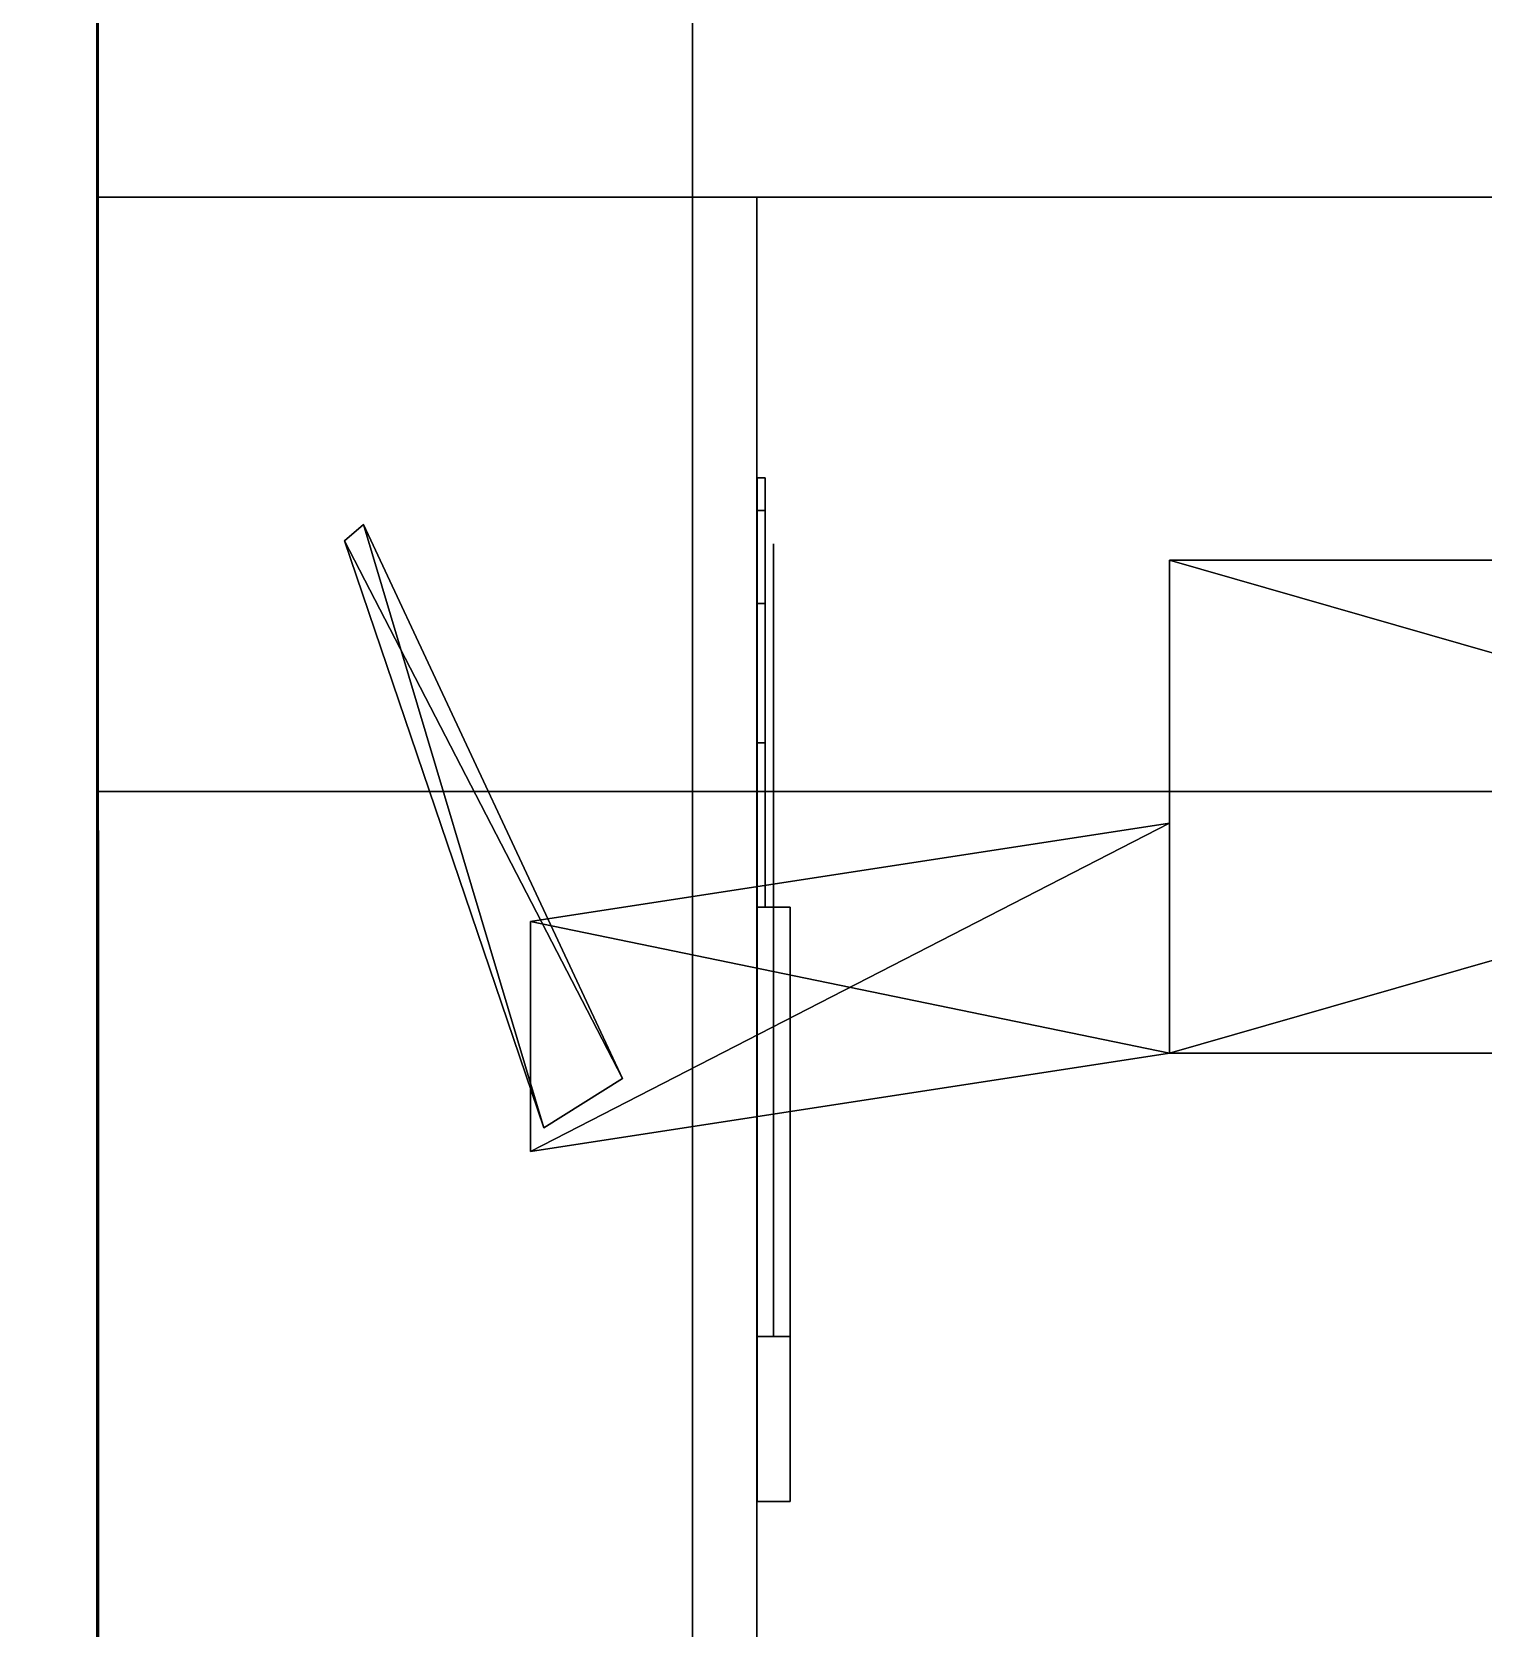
# Model space of a CAD drawing. Extents: x 0 to 3344, y -4262 to 0.
# Drawn here: x 2612.04 to 2656, y -1773.33 to -1725 of the extents above; entities that cross this region are included whole.
import ezdxf

# ---------------------------------------------------------------- set-up
doc = ezdxf.new("R2010")
doc.units = 0
for name, color, linetype in [('LAYER0', 7, 'CONTINUOUS'), ('LAYER1', 7, 'CONTINUOUS'), ('LAYER137', 7, 'CONTINUOUS'), ('LAYER172', 7, 'CONTINUOUS'), ('LAYER315', 28, 'CONTINUOUS'), ('LAYER316', 253, 'CONTINUOUS'), ('LAYER317', 28, 'CONTINUOUS'), ('LAYER318', 253, 'CONTINUOUS'), ('LAYER319', 28, 'CONTINUOUS'), ('LAYER320', 253, 'CONTINUOUS'), ('LAYER321', 28, 'CONTINUOUS'), ('LAYER322', 253, 'CONTINUOUS'), ('LAYER323', 28, 'CONTINUOUS'), ('LAYER324', 253, 'CONTINUOUS'), ('LAYER335', 7, 'CONTINUOUS'), ('LAYER337', 7, 'CONTINUOUS'), ('LAYER338', 7, 'CONTINUOUS'), ('LAYER356', 7, 'CONTINUOUS'), ('LAYER357', 7, 'CONTINUOUS')]:
    doc.layers.add(name, color=color, linetype=linetype)

msp = doc.modelspace()

# ---------------------------------------------------------------- linework, layer by layer
at = {"layer": 'LAYER0', "invisible_edges": 1}
for points in [[(18, -0.0034, 0.0981), (3344, -4262.003, 0.0981), (0, -4262.003, 0.0981), (18, -0.0034, 0.0981)], [(3344, -4262.003, 5.0981), (18, -0.0034, 5.0981), (0, -4262.003, 5.0981), (3344, -4262.003, 5.0981)], [(3344, -4262.003, 0.0981), (18, -0.0034, 0.0981), (3344, -0.0034, 0.0981), (3344, -4262.003, 0.0981)], [(18, -0.0034, 5.0981), (3344, -4262.003, 5.0981), (3344, -0.0034, 5.0981), (18, -0.0034, 5.0981)]]:
    msp.add_3dface(points, dxfattribs=at)
at = {"layer": 'LAYER137'}
for points, invisible_edges in [([(2614.005, -729.9995, 2610.098), (2632.005, -711.9995, 2610.098), (2614.125, -3502, 2610.098), (2614.005, -729.9995, 2610.098)], 3), ([(2632.005, -711.9995, 2680.098), (2614.005, -729.9995, 2680.098), (2614.125, -3502, 2680.098), (2632.005, -711.9995, 2680.098)], 5), ([(2632.125, -3519.84, 2610.098), (2614.125, -3502, 2610.098), (2632.005, -711.9995, 2610.098), (2632.125, -3519.84, 2610.098)], 3), ([(2614.125, -3502, 2680.098), (2632.125, -3519.84, 2680.098), (2632.005, -711.9995, 2680.098), (2614.125, -3502, 2680.098)], 5), ([(2632.005, -711.9995, 2610.098), (2632.125, -3519.84, 2680.098), (2632.125, -3519.84, 2610.098), (2632.005, -711.9995, 2610.098)], 1), ([(2632.125, -3519.84, 2680.098), (2632.005, -711.9995, 2610.098), (2632.005, -711.9995, 2680.098), (2632.125, -3519.84, 2680.098)], 1), ([(2614.005, -729.9995, 2680.098), (2614.125, -3502, 2610.098), (2614.125, -3502, 2680.098), (2614.005, -729.9995, 2680.098)], 1), ([(2614.125, -3502, 2610.098), (2614.005, -729.9995, 2680.098), (2614.005, -729.9995, 2610.098), (2614.125, -3502, 2610.098)], 1)]:
    msp.add_3dface(points, dxfattribs=dict(at, invisible_edges=invisible_edges))
at = {"layer": 'LAYER172', "invisible_edges": 1}
for points in [[(3194.003, -1712, 5.0981), (2614.003, -1730, 5.0981), (2614.003, -1712, 5.0981), (3194.003, -1712, 5.0981)], [(2614.003, -1730, 5.0981), (3194.003, -1712, 5.0981), (3194.003, -1730, 5.0981), (2614.003, -1730, 5.0981)], [(2614.003, -1730, 5.0981), (2614.003, -1712, 2610.098), (2614.003, -1712, 5.0981), (2614.003, -1730, 5.0981)], [(2614.003, -1712, 2610.098), (2614.003, -1730, 5.0981), (2614.003, -1730, 2610.098), (2614.003, -1712, 2610.098)], [(3194.003, -1730, 2610.098), (2614.003, -1712, 2610.098), (2614.003, -1730, 2610.098), (3194.003, -1730, 2610.098)], [(2614.003, -1712, 2610.098), (3194.003, -1730, 2610.098), (3194.003, -1712, 2610.098), (2614.003, -1712, 2610.098)], [(2614.003, -1730, 5.0981), (3194.003, -1730, 2610.098), (2614.003, -1730, 2610.098), (2614.003, -1730, 5.0981)], [(3194.003, -1730, 2610.098), (2614.003, -1730, 5.0981), (3194.003, -1730, 5.0981), (3194.003, -1730, 2610.098)]]:
    msp.add_3dface(points, dxfattribs=at)
at = {"layer": 'LAYER315'}
for points, invisible_edges in [([(2634.254, -1739.489, 113.123), (2634.254, -1738.5, 118.0979), (2634.254, -1740.5, 118.0979), (2634.254, -1740.5, 112.5979)], 10), ([(2634.254, -1738.5, 118.0979), (2634.254, -1739.489, 123.0728), (2634.254, -1740.5, 123.5979), (2634.254, -1740.5, 118.0979)], 10), ([(2634.254, -1742.307, 108.9055), (2634.254, -1739.489, 113.123), (2634.254, -1740.5, 112.5979), (2634.254, -1744, 112.5979)], 10), ([(2634.254, -1739.489, 123.0728), (2634.254, -1742.307, 127.2903), (2634.254, -1744, 123.5979), (2634.254, -1740.5, 123.5979)], 10), ([(2634.504, -1740.5, 123.5979), (2634.504, -1740.5, 112.5979), (2634.504, -1747.5, 112.5979), (2634.504, -1747.29, 123.4146)], 4), ([(2634.254, -1746.525, 106.0874), (2634.254, -1742.307, 108.9055), (2634.254, -1744, 112.5979), (2634.254, -1747.5, 112.5979)], 10), ([(2634.254, -1742.307, 127.2903), (2634.254, -1746.525, 130.1083), (2634.254, -1747.5, 123.5979), (2634.254, -1744, 123.5979)], 10), ([(2634.254, -1751.5, 105.0979), (2634.254, -1746.525, 106.0874), (2634.254, -1747.5, 112.5979), (2634.254, -1751.5, 109.0979)], 2), ([(2634.254, -1746.525, 130.1083), (2634.254, -1751.5, 131.0979), (2634.254, -1751.5, 127.0979), (2634.254, -1747.5, 123.5979)], 8), ([(2634.504, -1747.29, 123.4146), (2634.504, -1747.5, 112.5979), (2634.504, -1751.5, 109.0979), (2634.504, -1751.5, 127.0979)], 5), ([(2634.504, -1751.5, 127.0979), (2634.504, -1751.5, 109.0979), (2634.504, -1764.5, 109.0979), (2634.504, -1764.5, 127.0979)], 1), ([(2635.004, -1769.5, 97.0979), (2635.004, -1764.5, 109.0979), (2635.004, -1751.5, 109.0979), (2635.004, -1751.5, 97.0979)], 1), ([(2635.004, -1769.5, 139.0979), (2635.004, -1764.5, 127.0979), (2635.004, -1751.5, 127.0979), (2635.004, -1751.5, 139.0979)], 1), ([(2635.004, -1769.5, 139.0979), (2635.004, -1769.5, 97.0979), (2635.004, -1764.5, 109.0979), (2635.004, -1764.5, 127.0979)], 10)]:
    msp.add_3dface(points, dxfattribs=dict(at, invisible_edges=invisible_edges))
for points in [[(2634.004, -1751.5, 109.0979), (2634.004, -1751.5, 97.0979), (2634.004, -1751.5, 109.0979)], [(2634.004, -1751.5, 127.0979), (2634.004, -1751.5, 139.0979), (2634.004, -1751.5, 127.0979)], [(2635.004, -1764.5, 109.0979), (2634.004, -1764.5, 109.0979), (2634.004, -1751.5, 109.0979), (2635.004, -1751.5, 109.0979)], [(2635.004, -1751.5, 109.0979), (2634.004, -1751.5, 109.0979), (2634.004, -1751.5, 97.0979), (2635.004, -1751.5, 97.0979)], [(2635.004, -1751.5, 97.0979), (2634.004, -1751.5, 97.0979), (2634.004, -1769.5, 97.0979), (2635.004, -1769.5, 97.0979)], [(2635.004, -1764.5, 127.0979), (2634.004, -1764.5, 127.0979), (2634.004, -1751.5, 127.0979), (2635.004, -1751.5, 127.0979)], [(2635.004, -1751.5, 127.0979), (2634.004, -1751.5, 127.0979), (2634.004, -1751.5, 139.0979), (2635.004, -1751.5, 139.0979)], [(2635.004, -1751.5, 139.0979), (2634.004, -1751.5, 139.0979), (2634.004, -1769.5, 139.0979), (2635.004, -1769.5, 139.0979)], [(2634.004, -1769.5, 97.0979), (2634.004, -1751.5, 97.0979), (2634.004, -1751.5, 139.0979), (2634.004, -1769.5, 139.0979)], [(2635.004, -1769.5, 97.0979), (2635.004, -1751.5, 97.0979), (2635.004, -1751.5, 97.0979), (2635.004, -1769.5, 97.0979)], [(2635.004, -1769.5, 139.0979), (2635.004, -1751.5, 139.0979), (2635.004, -1751.5, 139.0979), (2635.004, -1769.5, 139.0979)], [(2634.004, -1764.5, 109.0979), (2634.004, -1764.5, 127.0979), (2634.004, -1764.5, 109.0979)], [(2635.004, -1764.5, 109.0979), (2634.004, -1764.5, 109.0979), (2634.004, -1764.5, 127.0979), (2635.004, -1764.5, 127.0979)], [(2635.004, -1769.5, 139.0979), (2634.004, -1769.5, 139.0979), (2635.004, -1769.5, 139.0979)], [(2634.004, -1769.5, 97.0979), (2634.004, -1769.5, 139.0979), (2635.004, -1769.5, 139.0979), (2635.004, -1769.5, 97.0979)]]:
    msp.add_3dface(points, dxfattribs=at)
at = {"layer": 'LAYER316'}
for points in [[(2629.928, -1756.691, 112.4456), (2621.504, -1740.409, 112.4456), (2622.081, -1739.918, 112.4456), (2629.928, -1756.691, 112.4456)], [(2621.504, -1740.409, 123.7499), (2627.548, -1758.182, 123.7499), (2622.081, -1739.918, 123.7499), (2621.504, -1740.409, 123.7499)], [(2622.081, -1739.918, 123.7499), (2627.548, -1758.182, 123.7499), (2629.928, -1756.691, 123.7499), (2622.081, -1739.918, 123.7499)], [(2627.548, -1758.182, 112.4456), (2621.504, -1740.409, 112.4456), (2629.928, -1756.691, 112.4456), (2627.548, -1758.182, 112.4456)], [(2627.548, -1758.182, 112.4456), (2621.504, -1740.409, 123.7499), (2621.504, -1740.409, 112.4456), (2627.548, -1758.182, 112.4456)], [(2627.548, -1758.182, 123.7499), (2621.504, -1740.409, 123.7499), (2627.548, -1758.182, 112.4456), (2627.548, -1758.182, 123.7499)], [(2698.504, -1741, 111.3153), (2646.504, -1755.921, 111.3153), (2646.504, -1741, 111.3153), (2698.504, -1741, 111.3153)], [(2698.504, -1755.921, 111.3153), (2646.504, -1755.921, 111.3153), (2698.504, -1741, 111.3153), (2698.504, -1755.921, 111.3153)], [(2646.504, -1741, 124.8805), (2698.504, -1755.921, 124.8805), (2698.504, -1741, 124.8805), (2646.504, -1741, 124.8805)], [(2646.504, -1755.921, 124.8805), (2698.504, -1755.921, 124.8805), (2646.504, -1741, 124.8805), (2646.504, -1755.921, 124.8805)], [(2646.504, -1748.958, 111.3153), (2627.138, -1758.905, 111.3153), (2627.138, -1751.942, 111.3153), (2646.504, -1748.958, 111.3153)], [(2646.504, -1755.921, 111.3153), (2627.138, -1758.905, 111.3153), (2646.504, -1748.958, 111.3153), (2646.504, -1755.921, 111.3153)], [(2627.138, -1751.942, 124.8805), (2646.504, -1755.921, 124.8805), (2646.504, -1748.958, 124.8805), (2627.138, -1751.942, 124.8805)], [(2627.138, -1758.905, 124.8805), (2646.504, -1755.921, 124.8805), (2627.138, -1751.942, 124.8805), (2627.138, -1758.905, 124.8805)], [(2646.504, -1755.921, 111.3153), (2627.138, -1758.905, 124.8805), (2627.138, -1758.905, 111.3153), (2646.504, -1755.921, 111.3153)], [(2646.504, -1755.921, 124.8805), (2627.138, -1758.905, 124.8805), (2646.504, -1755.921, 111.3153), (2646.504, -1755.921, 124.8805)], [(2698.504, -1755.921, 111.3153), (2646.504, -1755.921, 124.8805), (2646.504, -1755.921, 111.3153), (2698.504, -1755.921, 111.3153)], [(2698.504, -1755.921, 124.8805), (2646.504, -1755.921, 124.8805), (2698.504, -1755.921, 111.3153), (2698.504, -1755.921, 124.8805)]]:
    msp.add_3dface(points, dxfattribs=at)
at = {"layer": 'LAYER317'}
for points, invisible_edges in [([(2634.254, -1739.489, 608.623), (2634.254, -1738.5, 613.5979), (2634.254, -1740.5, 613.5979), (2634.254, -1740.5, 608.0979)], 10), ([(2634.254, -1738.5, 613.5979), (2634.254, -1739.489, 618.5728), (2634.254, -1740.5, 619.0979), (2634.254, -1740.5, 613.5979)], 10), ([(2634.254, -1742.307, 604.4055), (2634.254, -1739.489, 608.623), (2634.254, -1740.5, 608.0979), (2634.254, -1744, 608.0979)], 10), ([(2634.254, -1739.489, 618.5728), (2634.254, -1742.307, 622.7903), (2634.254, -1744, 619.0979), (2634.254, -1740.5, 619.0979)], 10), ([(2634.504, -1740.5, 619.0979), (2634.504, -1740.5, 608.0979), (2634.504, -1747.5, 608.0979), (2634.504, -1747.29, 618.9146)], 4), ([(2634.254, -1746.525, 601.5875), (2634.254, -1742.307, 604.4055), (2634.254, -1744, 608.0979), (2634.254, -1747.5, 608.0979)], 10), ([(2634.254, -1742.307, 622.7903), (2634.254, -1746.525, 625.6083), (2634.254, -1747.5, 619.0979), (2634.254, -1744, 619.0979)], 10), ([(2634.254, -1751.5, 600.5979), (2634.254, -1746.525, 601.5875), (2634.254, -1747.5, 608.0979), (2634.254, -1751.5, 604.5979)], 2), ([(2634.254, -1746.525, 625.6083), (2634.254, -1751.5, 626.5979), (2634.254, -1751.5, 622.5979), (2634.254, -1747.5, 619.0979)], 8), ([(2634.504, -1747.29, 618.9146), (2634.504, -1747.5, 608.0979), (2634.504, -1751.5, 604.5979), (2634.504, -1751.5, 622.5979)], 5), ([(2634.504, -1751.5, 622.5979), (2634.504, -1751.5, 604.5979), (2634.504, -1764.5, 604.5979), (2634.504, -1764.5, 622.5979)], 1), ([(2635.004, -1769.5, 592.5979), (2635.004, -1764.5, 604.5979), (2635.004, -1751.5, 604.5979), (2635.004, -1751.5, 592.5979)], 1), ([(2635.004, -1769.5, 634.5979), (2635.004, -1764.5, 622.5979), (2635.004, -1751.5, 622.5979), (2635.004, -1751.5, 634.5979)], 1), ([(2635.004, -1769.5, 634.5979), (2635.004, -1769.5, 592.5979), (2635.004, -1764.5, 604.5979), (2635.004, -1764.5, 622.5979)], 10)]:
    msp.add_3dface(points, dxfattribs=dict(at, invisible_edges=invisible_edges))
for points in [[(2634.004, -1751.5, 604.5979), (2634.004, -1751.5, 592.5979), (2634.004, -1751.5, 604.5979)], [(2634.004, -1751.5, 622.5979), (2634.004, -1751.5, 634.5979), (2634.004, -1751.5, 622.5979)], [(2635.004, -1764.5, 604.5979), (2634.004, -1764.5, 604.5979), (2634.004, -1751.5, 604.5979), (2635.004, -1751.5, 604.5979)], [(2635.004, -1751.5, 604.5979), (2634.004, -1751.5, 604.5979), (2634.004, -1751.5, 592.5979), (2635.004, -1751.5, 592.5979)], [(2635.004, -1751.5, 592.5979), (2634.004, -1751.5, 592.5979), (2634.004, -1769.5, 592.5979), (2635.004, -1769.5, 592.5979)], [(2635.004, -1764.5, 622.5979), (2634.004, -1764.5, 622.5979), (2634.004, -1751.5, 622.5979), (2635.004, -1751.5, 622.5979)], [(2635.004, -1751.5, 622.5979), (2634.004, -1751.5, 622.5979), (2634.004, -1751.5, 634.5979), (2635.004, -1751.5, 634.5979)], [(2635.004, -1751.5, 634.5979), (2634.004, -1751.5, 634.5979), (2634.004, -1769.5, 634.5979), (2635.004, -1769.5, 634.5979)], [(2634.004, -1769.5, 592.5979), (2634.004, -1751.5, 592.5979), (2634.004, -1751.5, 634.5979), (2634.004, -1769.5, 634.5979)], [(2635.004, -1769.5, 592.5979), (2635.004, -1751.5, 592.5979), (2635.004, -1751.5, 592.5979), (2635.004, -1769.5, 592.5979)], [(2635.004, -1769.5, 634.5979), (2635.004, -1751.5, 634.5979), (2635.004, -1751.5, 634.5979), (2635.004, -1769.5, 634.5979)], [(2634.004, -1764.5, 604.5979), (2634.004, -1764.5, 622.5979), (2634.004, -1764.5, 604.5979)], [(2635.004, -1764.5, 604.5979), (2634.004, -1764.5, 604.5979), (2634.004, -1764.5, 622.5979), (2635.004, -1764.5, 622.5979)], [(2635.004, -1769.5, 634.5979), (2634.004, -1769.5, 634.5979), (2635.004, -1769.5, 634.5979)], [(2634.004, -1769.5, 592.5979), (2634.004, -1769.5, 634.5979), (2635.004, -1769.5, 634.5979), (2635.004, -1769.5, 592.5979)]]:
    msp.add_3dface(points, dxfattribs=at)
at = {"layer": 'LAYER318'}
for points in [[(2629.928, -1756.691, 607.9456), (2621.504, -1740.409, 607.9456), (2622.081, -1739.918, 607.9456), (2629.928, -1756.691, 607.9456)], [(2621.504, -1740.409, 619.2499), (2627.548, -1758.182, 619.2499), (2622.081, -1739.918, 619.2499), (2621.504, -1740.409, 619.2499)], [(2622.081, -1739.918, 619.2499), (2627.548, -1758.182, 619.2499), (2629.928, -1756.691, 619.2499), (2622.081, -1739.918, 619.2499)], [(2627.548, -1758.182, 607.9456), (2621.504, -1740.409, 607.9456), (2629.928, -1756.691, 607.9456), (2627.548, -1758.182, 607.9456)], [(2627.548, -1758.182, 607.9456), (2621.504, -1740.409, 619.2499), (2621.504, -1740.409, 607.9456), (2627.548, -1758.182, 607.9456)], [(2627.548, -1758.182, 619.2499), (2621.504, -1740.409, 619.2499), (2627.548, -1758.182, 607.9456), (2627.548, -1758.182, 619.2499)], [(2698.504, -1741, 606.8153), (2646.504, -1755.921, 606.8153), (2646.504, -1741, 606.8153), (2698.504, -1741, 606.8153)], [(2698.504, -1755.921, 606.8153), (2646.504, -1755.921, 606.8153), (2698.504, -1741, 606.8153), (2698.504, -1755.921, 606.8153)], [(2646.504, -1741, 620.3805), (2698.504, -1755.921, 620.3805), (2698.504, -1741, 620.3805), (2646.504, -1741, 620.3805)], [(2646.504, -1755.921, 620.3805), (2698.504, -1755.921, 620.3805), (2646.504, -1741, 620.3805), (2646.504, -1755.921, 620.3805)], [(2646.504, -1748.958, 606.8153), (2627.138, -1758.905, 606.8153), (2627.138, -1751.942, 606.8153), (2646.504, -1748.958, 606.8153)], [(2646.504, -1755.921, 606.8153), (2627.138, -1758.905, 606.8153), (2646.504, -1748.958, 606.8153), (2646.504, -1755.921, 606.8153)], [(2627.138, -1751.942, 620.3805), (2646.504, -1755.921, 620.3805), (2646.504, -1748.958, 620.3805), (2627.138, -1751.942, 620.3805)], [(2627.138, -1758.905, 620.3805), (2646.504, -1755.921, 620.3805), (2627.138, -1751.942, 620.3805), (2627.138, -1758.905, 620.3805)], [(2646.504, -1755.921, 606.8153), (2627.138, -1758.905, 620.3805), (2627.138, -1758.905, 606.8153), (2646.504, -1755.921, 606.8153)], [(2646.504, -1755.921, 620.3805), (2627.138, -1758.905, 620.3805), (2646.504, -1755.921, 606.8153), (2646.504, -1755.921, 620.3805)], [(2698.504, -1755.921, 606.8153), (2646.504, -1755.921, 620.3805), (2646.504, -1755.921, 606.8153), (2698.504, -1755.921, 606.8153)], [(2698.504, -1755.921, 620.3805), (2646.504, -1755.921, 620.3805), (2698.504, -1755.921, 606.8153), (2698.504, -1755.921, 620.3805)]]:
    msp.add_3dface(points, dxfattribs=at)
at = {"layer": 'LAYER319'}
for points, invisible_edges in [([(2634.254, -1739.489, 1104.123), (2634.254, -1738.5, 1109.098), (2634.254, -1740.5, 1109.098), (2634.254, -1740.5, 1103.598)], 10), ([(2634.254, -1738.5, 1109.098), (2634.254, -1739.489, 1114.073), (2634.254, -1740.5, 1114.598), (2634.254, -1740.5, 1109.098)], 10), ([(2634.254, -1742.307, 1099.906), (2634.254, -1739.489, 1104.123), (2634.254, -1740.5, 1103.598), (2634.254, -1744, 1103.598)], 10), ([(2634.254, -1739.489, 1114.073), (2634.254, -1742.307, 1118.291), (2634.254, -1744, 1114.598), (2634.254, -1740.5, 1114.598)], 10), ([(2634.504, -1740.5, 1114.598), (2634.504, -1740.5, 1103.598), (2634.504, -1747.5, 1103.598), (2634.504, -1747.29, 1114.415)], 4), ([(2634.254, -1746.525, 1097.088), (2634.254, -1742.307, 1099.906), (2634.254, -1744, 1103.598), (2634.254, -1747.5, 1103.598)], 10), ([(2634.254, -1742.307, 1118.291), (2634.254, -1746.525, 1121.109), (2634.254, -1747.5, 1114.598), (2634.254, -1744, 1114.598)], 10), ([(2634.254, -1751.5, 1096.098), (2634.254, -1746.525, 1097.088), (2634.254, -1747.5, 1103.598), (2634.254, -1751.5, 1100.098)], 2), ([(2634.254, -1746.525, 1121.109), (2634.254, -1751.5, 1122.098), (2634.254, -1751.5, 1118.098), (2634.254, -1747.5, 1114.598)], 8), ([(2634.504, -1747.29, 1114.415), (2634.504, -1747.5, 1103.598), (2634.504, -1751.5, 1100.098), (2634.504, -1751.5, 1118.098)], 5), ([(2634.504, -1751.5, 1118.098), (2634.504, -1751.5, 1100.098), (2634.504, -1764.5, 1100.098), (2634.504, -1764.5, 1118.098)], 1), ([(2635.004, -1769.5, 1088.098), (2635.004, -1764.5, 1100.098), (2635.004, -1751.5, 1100.098), (2635.004, -1751.5, 1088.098)], 1), ([(2635.004, -1769.5, 1130.098), (2635.004, -1764.5, 1118.098), (2635.004, -1751.5, 1118.098), (2635.004, -1751.5, 1130.098)], 1), ([(2635.004, -1769.5, 1130.098), (2635.004, -1769.5, 1088.098), (2635.004, -1764.5, 1100.098), (2635.004, -1764.5, 1118.098)], 10)]:
    msp.add_3dface(points, dxfattribs=dict(at, invisible_edges=invisible_edges))
for points in [[(2634.004, -1751.5, 1100.098), (2634.004, -1751.5, 1088.098), (2634.004, -1751.5, 1100.098)], [(2634.004, -1751.5, 1118.098), (2634.004, -1751.5, 1130.098), (2634.004, -1751.5, 1118.098)], [(2635.004, -1764.5, 1100.098), (2634.004, -1764.5, 1100.098), (2634.004, -1751.5, 1100.098), (2635.004, -1751.5, 1100.098)], [(2635.004, -1751.5, 1100.098), (2634.004, -1751.5, 1100.098), (2634.004, -1751.5, 1088.098), (2635.004, -1751.5, 1088.098)], [(2635.004, -1751.5, 1088.098), (2634.004, -1751.5, 1088.098), (2634.004, -1769.5, 1088.098), (2635.004, -1769.5, 1088.098)], [(2635.004, -1764.5, 1118.098), (2634.004, -1764.5, 1118.098), (2634.004, -1751.5, 1118.098), (2635.004, -1751.5, 1118.098)], [(2635.004, -1751.5, 1118.098), (2634.004, -1751.5, 1118.098), (2634.004, -1751.5, 1130.098), (2635.004, -1751.5, 1130.098)], [(2635.004, -1751.5, 1130.098), (2634.004, -1751.5, 1130.098), (2634.004, -1769.5, 1130.098), (2635.004, -1769.5, 1130.098)], [(2634.004, -1769.5, 1088.098), (2634.004, -1751.5, 1088.098), (2634.004, -1751.5, 1130.098), (2634.004, -1769.5, 1130.098)], [(2635.004, -1769.5, 1088.098), (2635.004, -1751.5, 1088.098), (2635.004, -1751.5, 1088.098), (2635.004, -1769.5, 1088.098)], [(2635.004, -1769.5, 1130.098), (2635.004, -1751.5, 1130.098), (2635.004, -1751.5, 1130.098), (2635.004, -1769.5, 1130.098)], [(2634.004, -1764.5, 1100.098), (2634.004, -1764.5, 1118.098), (2634.004, -1764.5, 1100.098)], [(2635.004, -1764.5, 1100.098), (2634.004, -1764.5, 1100.098), (2634.004, -1764.5, 1118.098), (2635.004, -1764.5, 1118.098)], [(2635.004, -1769.5, 1130.098), (2634.004, -1769.5, 1130.098), (2635.004, -1769.5, 1130.098)], [(2634.004, -1769.5, 1088.098), (2634.004, -1769.5, 1130.098), (2635.004, -1769.5, 1130.098), (2635.004, -1769.5, 1088.098)]]:
    msp.add_3dface(points, dxfattribs=at)
at = {"layer": 'LAYER320'}
for points in [[(2629.928, -1756.691, 1103.446), (2621.504, -1740.409, 1103.446), (2622.081, -1739.918, 1103.446), (2629.928, -1756.691, 1103.446)], [(2621.504, -1740.409, 1114.75), (2627.548, -1758.182, 1114.75), (2622.081, -1739.918, 1114.75), (2621.504, -1740.409, 1114.75)], [(2622.081, -1739.918, 1114.75), (2627.548, -1758.182, 1114.75), (2629.928, -1756.691, 1114.75), (2622.081, -1739.918, 1114.75)], [(2627.548, -1758.182, 1103.446), (2621.504, -1740.409, 1103.446), (2629.928, -1756.691, 1103.446), (2627.548, -1758.182, 1103.446)], [(2627.548, -1758.182, 1103.446), (2621.504, -1740.409, 1114.75), (2621.504, -1740.409, 1103.446), (2627.548, -1758.182, 1103.446)], [(2627.548, -1758.182, 1114.75), (2621.504, -1740.409, 1114.75), (2627.548, -1758.182, 1103.446), (2627.548, -1758.182, 1114.75)], [(2698.504, -1741, 1102.316), (2646.504, -1755.921, 1102.316), (2646.504, -1741, 1102.316), (2698.504, -1741, 1102.316)], [(2698.504, -1755.921, 1102.316), (2646.504, -1755.921, 1102.316), (2698.504, -1741, 1102.316), (2698.504, -1755.921, 1102.316)], [(2646.504, -1741, 1115.881), (2698.504, -1755.921, 1115.881), (2698.504, -1741, 1115.881), (2646.504, -1741, 1115.881)], [(2646.504, -1755.921, 1115.881), (2698.504, -1755.921, 1115.881), (2646.504, -1741, 1115.881), (2646.504, -1755.921, 1115.881)], [(2646.504, -1748.958, 1102.316), (2627.138, -1758.905, 1102.316), (2627.138, -1751.942, 1102.316), (2646.504, -1748.958, 1102.316)], [(2646.504, -1755.921, 1102.316), (2627.138, -1758.905, 1102.316), (2646.504, -1748.958, 1102.316), (2646.504, -1755.921, 1102.316)], [(2627.138, -1751.942, 1115.881), (2646.504, -1755.921, 1115.881), (2646.504, -1748.958, 1115.881), (2627.138, -1751.942, 1115.881)], [(2627.138, -1758.905, 1115.881), (2646.504, -1755.921, 1115.881), (2627.138, -1751.942, 1115.881), (2627.138, -1758.905, 1115.881)], [(2646.504, -1755.921, 1102.316), (2627.138, -1758.905, 1115.881), (2627.138, -1758.905, 1102.316), (2646.504, -1755.921, 1102.316)], [(2646.504, -1755.921, 1115.881), (2627.138, -1758.905, 1115.881), (2646.504, -1755.921, 1102.316), (2646.504, -1755.921, 1115.881)], [(2698.504, -1755.921, 1102.316), (2646.504, -1755.921, 1115.881), (2646.504, -1755.921, 1102.316), (2698.504, -1755.921, 1102.316)], [(2698.504, -1755.921, 1115.881), (2646.504, -1755.921, 1115.881), (2698.504, -1755.921, 1102.316), (2698.504, -1755.921, 1115.881)]]:
    msp.add_3dface(points, dxfattribs=at)
at = {"layer": 'LAYER321'}
for points, invisible_edges in [([(2634.254, -1739.489, 1599.623), (2634.254, -1738.5, 1604.598), (2634.254, -1740.5, 1604.598), (2634.254, -1740.5, 1599.098)], 10), ([(2634.254, -1738.5, 1604.598), (2634.254, -1739.489, 1609.573), (2634.254, -1740.5, 1610.098), (2634.254, -1740.5, 1604.598)], 10), ([(2634.254, -1742.307, 1595.406), (2634.254, -1739.489, 1599.623), (2634.254, -1740.5, 1599.098), (2634.254, -1744, 1599.098)], 10), ([(2634.254, -1739.489, 1609.573), (2634.254, -1742.307, 1613.791), (2634.254, -1744, 1610.098), (2634.254, -1740.5, 1610.098)], 10), ([(2634.504, -1740.5, 1610.098), (2634.504, -1740.5, 1599.098), (2634.504, -1747.5, 1599.098), (2634.504, -1747.29, 1609.915)], 4), ([(2634.254, -1746.525, 1592.588), (2634.254, -1742.307, 1595.406), (2634.254, -1744, 1599.098), (2634.254, -1747.5, 1599.098)], 10), ([(2634.254, -1742.307, 1613.791), (2634.254, -1746.525, 1616.609), (2634.254, -1747.5, 1610.098), (2634.254, -1744, 1610.098)], 10), ([(2634.254, -1751.5, 1591.598), (2634.254, -1746.525, 1592.588), (2634.254, -1747.5, 1599.098), (2634.254, -1751.5, 1595.598)], 2), ([(2634.254, -1746.525, 1616.609), (2634.254, -1751.5, 1617.598), (2634.254, -1751.5, 1613.598), (2634.254, -1747.5, 1610.098)], 8), ([(2634.504, -1747.29, 1609.915), (2634.504, -1747.5, 1599.098), (2634.504, -1751.5, 1595.598), (2634.504, -1751.5, 1613.598)], 5), ([(2634.504, -1751.5, 1613.598), (2634.504, -1751.5, 1595.598), (2634.504, -1764.5, 1595.598), (2634.504, -1764.5, 1613.598)], 1), ([(2635.004, -1769.5, 1583.598), (2635.004, -1764.5, 1595.598), (2635.004, -1751.5, 1595.598), (2635.004, -1751.5, 1583.598)], 1), ([(2635.004, -1769.5, 1625.598), (2635.004, -1764.5, 1613.598), (2635.004, -1751.5, 1613.598), (2635.004, -1751.5, 1625.598)], 1), ([(2635.004, -1769.5, 1625.598), (2635.004, -1769.5, 1583.598), (2635.004, -1764.5, 1595.598), (2635.004, -1764.5, 1613.598)], 10)]:
    msp.add_3dface(points, dxfattribs=dict(at, invisible_edges=invisible_edges))
for points in [[(2634.004, -1751.5, 1595.598), (2634.004, -1751.5, 1583.598), (2634.004, -1751.5, 1595.598)], [(2634.004, -1751.5, 1613.598), (2634.004, -1751.5, 1625.598), (2634.004, -1751.5, 1613.598)], [(2635.004, -1764.5, 1595.598), (2634.004, -1764.5, 1595.598), (2634.004, -1751.5, 1595.598), (2635.004, -1751.5, 1595.598)], [(2635.004, -1751.5, 1595.598), (2634.004, -1751.5, 1595.598), (2634.004, -1751.5, 1583.598), (2635.004, -1751.5, 1583.598)], [(2635.004, -1751.5, 1583.598), (2634.004, -1751.5, 1583.598), (2634.004, -1769.5, 1583.598), (2635.004, -1769.5, 1583.598)], [(2635.004, -1764.5, 1613.598), (2634.004, -1764.5, 1613.598), (2634.004, -1751.5, 1613.598), (2635.004, -1751.5, 1613.598)], [(2635.004, -1751.5, 1613.598), (2634.004, -1751.5, 1613.598), (2634.004, -1751.5, 1625.598), (2635.004, -1751.5, 1625.598)], [(2635.004, -1751.5, 1625.598), (2634.004, -1751.5, 1625.598), (2634.004, -1769.5, 1625.598), (2635.004, -1769.5, 1625.598)], [(2634.004, -1769.5, 1583.598), (2634.004, -1751.5, 1583.598), (2634.004, -1751.5, 1625.598), (2634.004, -1769.5, 1625.598)], [(2635.004, -1769.5, 1583.598), (2635.004, -1751.5, 1583.598), (2635.004, -1751.5, 1583.598), (2635.004, -1769.5, 1583.598)], [(2635.004, -1769.5, 1625.598), (2635.004, -1751.5, 1625.598), (2635.004, -1751.5, 1625.598), (2635.004, -1769.5, 1625.598)], [(2634.004, -1764.5, 1595.598), (2634.004, -1764.5, 1613.598), (2634.004, -1764.5, 1595.598)], [(2635.004, -1764.5, 1595.598), (2634.004, -1764.5, 1595.598), (2634.004, -1764.5, 1613.598), (2635.004, -1764.5, 1613.598)], [(2635.004, -1769.5, 1625.598), (2634.004, -1769.5, 1625.598), (2635.004, -1769.5, 1625.598)], [(2634.004, -1769.5, 1583.598), (2634.004, -1769.5, 1625.598), (2635.004, -1769.5, 1625.598), (2635.004, -1769.5, 1583.598)]]:
    msp.add_3dface(points, dxfattribs=at)
at = {"layer": 'LAYER322'}
for points in [[(2629.928, -1756.691, 1598.946), (2621.504, -1740.409, 1598.946), (2622.081, -1739.918, 1598.946), (2629.928, -1756.691, 1598.946)], [(2621.504, -1740.409, 1610.25), (2627.548, -1758.182, 1610.25), (2622.081, -1739.918, 1610.25), (2621.504, -1740.409, 1610.25)], [(2622.081, -1739.918, 1610.25), (2627.548, -1758.182, 1610.25), (2629.928, -1756.691, 1610.25), (2622.081, -1739.918, 1610.25)], [(2627.548, -1758.182, 1598.946), (2621.504, -1740.409, 1598.946), (2629.928, -1756.691, 1598.946), (2627.548, -1758.182, 1598.946)], [(2627.548, -1758.182, 1598.946), (2621.504, -1740.409, 1610.25), (2621.504, -1740.409, 1598.946), (2627.548, -1758.182, 1598.946)], [(2627.548, -1758.182, 1610.25), (2621.504, -1740.409, 1610.25), (2627.548, -1758.182, 1598.946), (2627.548, -1758.182, 1610.25)], [(2698.504, -1741, 1597.816), (2646.504, -1755.921, 1597.816), (2646.504, -1741, 1597.816), (2698.504, -1741, 1597.816)], [(2698.504, -1755.921, 1597.816), (2646.504, -1755.921, 1597.816), (2698.504, -1741, 1597.816), (2698.504, -1755.921, 1597.816)], [(2646.504, -1741, 1611.381), (2698.504, -1755.921, 1611.381), (2698.504, -1741, 1611.381), (2646.504, -1741, 1611.381)], [(2646.504, -1755.921, 1611.381), (2698.504, -1755.921, 1611.381), (2646.504, -1741, 1611.381), (2646.504, -1755.921, 1611.381)], [(2646.504, -1748.958, 1597.816), (2627.138, -1758.905, 1597.816), (2627.138, -1751.942, 1597.816), (2646.504, -1748.958, 1597.816)], [(2646.504, -1755.921, 1597.816), (2627.138, -1758.905, 1597.816), (2646.504, -1748.958, 1597.816), (2646.504, -1755.921, 1597.816)], [(2627.138, -1751.942, 1611.381), (2646.504, -1755.921, 1611.381), (2646.504, -1748.958, 1611.381), (2627.138, -1751.942, 1611.381)], [(2627.138, -1758.905, 1611.381), (2646.504, -1755.921, 1611.381), (2627.138, -1751.942, 1611.381), (2627.138, -1758.905, 1611.381)], [(2646.504, -1755.921, 1597.816), (2627.138, -1758.905, 1611.381), (2627.138, -1758.905, 1597.816), (2646.504, -1755.921, 1597.816)], [(2646.504, -1755.921, 1611.381), (2627.138, -1758.905, 1611.381), (2646.504, -1755.921, 1597.816), (2646.504, -1755.921, 1611.381)], [(2698.504, -1755.921, 1597.816), (2646.504, -1755.921, 1611.381), (2646.504, -1755.921, 1597.816), (2698.504, -1755.921, 1597.816)], [(2698.504, -1755.921, 1611.381), (2646.504, -1755.921, 1611.381), (2698.504, -1755.921, 1597.816), (2698.504, -1755.921, 1611.381)]]:
    msp.add_3dface(points, dxfattribs=at)
at = {"layer": 'LAYER323'}
for points, invisible_edges in [([(2634.254, -1739.489, 2095.123), (2634.254, -1738.5, 2100.098), (2634.254, -1740.5, 2100.098), (2634.254, -1740.5, 2094.598)], 10), ([(2634.254, -1738.5, 2100.098), (2634.254, -1739.489, 2105.073), (2634.254, -1740.5, 2105.598), (2634.254, -1740.5, 2100.098)], 10), ([(2634.254, -1742.307, 2090.906), (2634.254, -1739.489, 2095.123), (2634.254, -1740.5, 2094.598), (2634.254, -1744, 2094.598)], 10), ([(2634.254, -1739.489, 2105.073), (2634.254, -1742.307, 2109.291), (2634.254, -1744, 2105.598), (2634.254, -1740.5, 2105.598)], 10), ([(2634.504, -1740.5, 2105.598), (2634.504, -1740.5, 2094.598), (2634.504, -1747.5, 2094.598), (2634.504, -1747.29, 2105.415)], 4), ([(2634.254, -1746.525, 2088.088), (2634.254, -1742.307, 2090.906), (2634.254, -1744, 2094.598), (2634.254, -1747.5, 2094.598)], 10), ([(2634.254, -1742.307, 2109.291), (2634.254, -1746.525, 2112.109), (2634.254, -1747.5, 2105.598), (2634.254, -1744, 2105.598)], 10), ([(2634.254, -1751.5, 2087.098), (2634.254, -1746.525, 2088.088), (2634.254, -1747.5, 2094.598), (2634.254, -1751.5, 2091.098)], 2), ([(2634.254, -1746.525, 2112.109), (2634.254, -1751.5, 2113.098), (2634.254, -1751.5, 2109.098), (2634.254, -1747.5, 2105.598)], 8), ([(2634.504, -1747.29, 2105.415), (2634.504, -1747.5, 2094.598), (2634.504, -1751.5, 2091.098), (2634.504, -1751.5, 2109.098)], 5), ([(2634.504, -1751.5, 2109.098), (2634.504, -1751.5, 2091.098), (2634.504, -1764.5, 2091.098), (2634.504, -1764.5, 2109.098)], 1), ([(2635.004, -1769.5, 2079.098), (2635.004, -1764.5, 2091.098), (2635.004, -1751.5, 2091.098), (2635.004, -1751.5, 2079.098)], 1), ([(2635.004, -1769.5, 2121.098), (2635.004, -1764.5, 2109.098), (2635.004, -1751.5, 2109.098), (2635.004, -1751.5, 2121.098)], 1), ([(2635.004, -1769.5, 2121.098), (2635.004, -1769.5, 2079.098), (2635.004, -1764.5, 2091.098), (2635.004, -1764.5, 2109.098)], 10)]:
    msp.add_3dface(points, dxfattribs=dict(at, invisible_edges=invisible_edges))
for points in [[(2634.004, -1751.5, 2091.098), (2634.004, -1751.5, 2079.098), (2634.004, -1751.5, 2091.098)], [(2634.004, -1751.5, 2109.098), (2634.004, -1751.5, 2121.098), (2634.004, -1751.5, 2109.098)], [(2635.004, -1764.5, 2091.098), (2634.004, -1764.5, 2091.098), (2634.004, -1751.5, 2091.098), (2635.004, -1751.5, 2091.098)], [(2635.004, -1751.5, 2091.098), (2634.004, -1751.5, 2091.098), (2634.004, -1751.5, 2079.098), (2635.004, -1751.5, 2079.098)], [(2635.004, -1751.5, 2079.098), (2634.004, -1751.5, 2079.098), (2634.004, -1769.5, 2079.098), (2635.004, -1769.5, 2079.098)], [(2635.004, -1764.5, 2109.098), (2634.004, -1764.5, 2109.098), (2634.004, -1751.5, 2109.098), (2635.004, -1751.5, 2109.098)], [(2635.004, -1751.5, 2109.098), (2634.004, -1751.5, 2109.098), (2634.004, -1751.5, 2121.098), (2635.004, -1751.5, 2121.098)], [(2635.004, -1751.5, 2121.098), (2634.004, -1751.5, 2121.098), (2634.004, -1769.5, 2121.098), (2635.004, -1769.5, 2121.098)], [(2634.004, -1769.5, 2079.098), (2634.004, -1751.5, 2079.098), (2634.004, -1751.5, 2121.098), (2634.004, -1769.5, 2121.098)], [(2635.004, -1769.5, 2079.098), (2635.004, -1751.5, 2079.098), (2635.004, -1751.5, 2079.098), (2635.004, -1769.5, 2079.098)], [(2635.004, -1769.5, 2121.098), (2635.004, -1751.5, 2121.098), (2635.004, -1751.5, 2121.098), (2635.004, -1769.5, 2121.098)], [(2634.004, -1764.5, 2091.098), (2634.004, -1764.5, 2109.098), (2634.004, -1764.5, 2091.098)], [(2635.004, -1764.5, 2091.098), (2634.004, -1764.5, 2091.098), (2634.004, -1764.5, 2109.098), (2635.004, -1764.5, 2109.098)], [(2635.004, -1769.5, 2121.098), (2634.004, -1769.5, 2121.098), (2635.004, -1769.5, 2121.098)], [(2634.004, -1769.5, 2079.098), (2634.004, -1769.5, 2121.098), (2635.004, -1769.5, 2121.098), (2635.004, -1769.5, 2079.098)]]:
    msp.add_3dface(points, dxfattribs=at)
at = {"layer": 'LAYER324'}
for points in [[(2629.928, -1756.691, 2094.446), (2621.504, -1740.409, 2094.446), (2622.081, -1739.918, 2094.446), (2629.928, -1756.691, 2094.446)], [(2621.504, -1740.409, 2105.75), (2627.548, -1758.182, 2105.75), (2622.081, -1739.918, 2105.75), (2621.504, -1740.409, 2105.75)], [(2622.081, -1739.918, 2105.75), (2627.548, -1758.182, 2105.75), (2629.928, -1756.691, 2105.75), (2622.081, -1739.918, 2105.75)], [(2627.548, -1758.182, 2094.446), (2621.504, -1740.409, 2094.446), (2629.928, -1756.691, 2094.446), (2627.548, -1758.182, 2094.446)], [(2627.548, -1758.182, 2094.446), (2621.504, -1740.409, 2105.75), (2621.504, -1740.409, 2094.446), (2627.548, -1758.182, 2094.446)], [(2627.548, -1758.182, 2105.75), (2621.504, -1740.409, 2105.75), (2627.548, -1758.182, 2094.446), (2627.548, -1758.182, 2105.75)], [(2698.504, -1741, 2093.315), (2646.504, -1755.921, 2093.315), (2646.504, -1741, 2093.315), (2698.504, -1741, 2093.315)], [(2698.504, -1755.921, 2093.315), (2646.504, -1755.921, 2093.315), (2698.504, -1741, 2093.315), (2698.504, -1755.921, 2093.315)], [(2646.504, -1741, 2106.881), (2698.504, -1755.921, 2106.881), (2698.504, -1741, 2106.881), (2646.504, -1741, 2106.881)], [(2646.504, -1755.921, 2106.881), (2698.504, -1755.921, 2106.881), (2646.504, -1741, 2106.881), (2646.504, -1755.921, 2106.881)], [(2646.504, -1748.958, 2093.315), (2627.138, -1758.905, 2093.315), (2627.138, -1751.942, 2093.315), (2646.504, -1748.958, 2093.315)], [(2646.504, -1755.921, 2093.315), (2627.138, -1758.905, 2093.315), (2646.504, -1748.958, 2093.315), (2646.504, -1755.921, 2093.315)], [(2627.138, -1751.942, 2106.881), (2646.504, -1755.921, 2106.881), (2646.504, -1748.958, 2106.881), (2627.138, -1751.942, 2106.881)], [(2627.138, -1758.905, 2106.881), (2646.504, -1755.921, 2106.881), (2627.138, -1751.942, 2106.881), (2627.138, -1758.905, 2106.881)], [(2646.504, -1755.921, 2093.315), (2627.138, -1758.905, 2106.881), (2627.138, -1758.905, 2093.315), (2646.504, -1755.921, 2093.315)], [(2646.504, -1755.921, 2106.881), (2627.138, -1758.905, 2106.881), (2646.504, -1755.921, 2093.315), (2646.504, -1755.921, 2106.881)], [(2698.504, -1755.921, 2093.315), (2646.504, -1755.921, 2106.881), (2646.504, -1755.921, 2093.315), (2698.504, -1755.921, 2093.315)], [(2698.504, -1755.921, 2106.881), (2646.504, -1755.921, 2106.881), (2698.504, -1755.921, 2093.315), (2698.504, -1755.921, 2106.881)]]:
    msp.add_3dface(points, dxfattribs=at)
at = {"layer": 'LAYER335', "invisible_edges": 1}
for points in [[(3194.003, -1730, 5.0981), (2634.003, -1748, 5.0981), (2634.003, -1730, 5.0981), (3194.003, -1730, 5.0981)], [(2634.003, -1748, 5.0981), (3194.003, -1730, 5.0981), (3194.003, -1748, 5.0981), (2634.003, -1748, 5.0981)], [(2634.003, -1730, 2187.098), (2634.003, -1748, 5.0981), (2634.003, -1748, 2187.098), (2634.003, -1730, 2187.098)], [(2634.003, -1748, 5.0981), (2634.003, -1730, 2187.098), (2634.003, -1730, 5.0981), (2634.003, -1748, 5.0981)], [(3194.003, -1748, 2187.098), (2634.003, -1730, 2187.098), (2634.003, -1748, 2187.098), (3194.003, -1748, 2187.098)], [(2634.003, -1730, 2187.098), (3194.003, -1748, 2187.098), (3194.003, -1730, 2187.098), (2634.003, -1730, 2187.098)], [(2634.003, -1730, 2187.098), (3194.003, -1730, 5.0981), (2634.003, -1730, 5.0981), (2634.003, -1730, 2187.098)], [(3194.003, -1730, 5.0981), (2634.003, -1730, 2187.098), (3194.003, -1730, 2187.098), (3194.003, -1730, 5.0981)], [(3194.003, -1748, 2187.098), (2634.003, -1748, 5.0981), (3194.003, -1748, 5.0981), (3194.003, -1748, 2187.098)], [(2634.003, -1748, 5.0981), (3194.003, -1748, 2187.098), (2634.003, -1748, 2187.098), (2634.003, -1748, 5.0981)]]:
    msp.add_3dface(points, dxfattribs=at)
at = {"layer": 'LAYER337', "invisible_edges": 1}
for points in [[(3194.003, -2532, 2187.098), (2634.003, -1730, 2187.098), (3194.003, -1730, 2187.098), (3194.003, -2532, 2187.098)], [(2634.003, -1730, 2187.098), (3194.003, -2532, 2187.098), (2634.003, -2532, 2187.098), (2634.003, -1730, 2187.098)], [(3194.003, -1730, 2205.098), (2634.003, -1730, 2187.098), (2634.003, -1730, 2205.098), (3194.003, -1730, 2205.098)], [(2634.003, -1730, 2187.098), (3194.003, -1730, 2205.098), (3194.003, -1730, 2187.098), (2634.003, -1730, 2187.098)], [(2634.003, -2532, 2205.098), (2634.003, -1730, 2187.098), (2634.003, -2532, 2187.098), (2634.003, -2532, 2205.098)], [(2634.003, -1730, 2187.098), (2634.003, -2532, 2205.098), (2634.003, -1730, 2205.098), (2634.003, -1730, 2187.098)], [(2634.003, -2532, 2205.098), (3194.003, -1730, 2205.098), (2634.003, -1730, 2205.098), (2634.003, -2532, 2205.098)], [(3194.003, -1730, 2205.098), (2634.003, -2532, 2205.098), (3194.003, -2532, 2205.098), (3194.003, -1730, 2205.098)]]:
    msp.add_3dface(points, dxfattribs=at)
at = {"layer": 'LAYER338', "invisible_edges": 1}
for points in [[(3194.003, -1730, 2205.098), (2614.003, -1748, 2205.098), (2614.003, -1730, 2205.098), (3194.003, -1730, 2205.098)], [(2614.003, -1748, 2205.098), (3194.003, -1730, 2205.098), (3194.003, -1748, 2205.098), (2614.003, -1748, 2205.098)], [(2614.003, -1730, 2610.098), (2614.003, -1748, 2205.098), (2614.003, -1748, 2610.098), (2614.003, -1730, 2610.098)], [(2614.003, -1748, 2205.098), (2614.003, -1730, 2610.098), (2614.003, -1730, 2205.098), (2614.003, -1748, 2205.098)], [(3194.003, -1748, 2610.098), (2614.003, -1730, 2610.098), (2614.003, -1748, 2610.098), (3194.003, -1748, 2610.098)], [(2614.003, -1730, 2610.098), (3194.003, -1748, 2610.098), (3194.003, -1730, 2610.098), (2614.003, -1730, 2610.098)], [(2614.003, -1730, 2610.098), (3194.003, -1730, 2205.098), (2614.003, -1730, 2205.098), (2614.003, -1730, 2610.098)], [(3194.003, -1730, 2205.098), (2614.003, -1730, 2610.098), (3194.003, -1730, 2610.098), (3194.003, -1730, 2205.098)], [(3194.003, -1748, 2610.098), (2614.003, -1748, 2205.098), (3194.003, -1748, 2205.098), (3194.003, -1748, 2610.098)], [(2614.003, -1748, 2205.098), (3194.003, -1748, 2610.098), (2614.003, -1748, 2610.098), (2614.003, -1748, 2205.098)]]:
    msp.add_3dface(points, dxfattribs=at)
at = {"layer": 'LAYER356', "invisible_edges": 1}
for points in [[(3194.003, -2514, 2206.098), (2614.003, -1748, 2206.098), (3194.003, -1748, 2206.098), (3194.003, -2514, 2206.098)], [(2614.003, -1748, 2206.098), (3194.003, -2514, 2206.098), (2614.003, -2514, 2206.098), (2614.003, -1748, 2206.098)], [(3194.003, -1748, 2224.098), (2614.003, -1748, 2206.098), (2614.003, -1748, 2224.098), (3194.003, -1748, 2224.098)], [(2614.003, -1748, 2206.098), (3194.003, -1748, 2224.098), (3194.003, -1748, 2206.098), (2614.003, -1748, 2206.098)], [(2614.003, -2514, 2224.098), (2614.003, -1748, 2206.098), (2614.003, -2514, 2206.098), (2614.003, -2514, 2224.098)], [(2614.003, -1748, 2206.098), (2614.003, -2514, 2224.098), (2614.003, -1748, 2224.098), (2614.003, -1748, 2206.098)], [(2614.003, -2514, 2224.098), (3194.003, -1748, 2224.098), (2614.003, -1748, 2224.098), (2614.003, -2514, 2224.098)], [(3194.003, -1748, 2224.098), (2614.003, -2514, 2224.098), (3194.003, -2514, 2224.098), (3194.003, -1748, 2224.098)]]:
    msp.add_3dface(points, dxfattribs=at)
at = {"layer": 'LAYER357', "invisible_edges": 1}
for points in [[(3194.003, -1748, 2609.098), (2614.003, -2514, 2609.098), (3194.003, -2514, 2609.098), (3194.003, -1748, 2609.098)], [(2614.003, -2514, 2609.098), (3194.003, -1748, 2609.098), (2614.003, -1748, 2609.098), (2614.003, -2514, 2609.098)], [(3194.003, -1748, 2609.098), (2614.003, -1748, 2591.098), (2614.003, -1748, 2609.098), (3194.003, -1748, 2609.098)], [(2614.003, -1748, 2591.098), (3194.003, -1748, 2609.098), (3194.003, -1748, 2591.098), (2614.003, -1748, 2591.098)], [(2614.003, -1748, 2591.098), (2614.003, -2514, 2609.098), (2614.003, -1748, 2609.098), (2614.003, -1748, 2591.098)], [(2614.003, -2514, 2609.098), (2614.003, -1748, 2591.098), (2614.003, -2514, 2591.098), (2614.003, -2514, 2609.098)], [(2614.003, -1748, 2591.098), (3194.003, -2514, 2591.098), (2614.003, -2514, 2591.098), (2614.003, -1748, 2591.098)], [(3194.003, -2514, 2591.098), (2614.003, -1748, 2591.098), (3194.003, -1748, 2591.098), (3194.003, -2514, 2591.098)]]:
    msp.add_3dface(points, dxfattribs=at)

# ---------------------------------------------------------------- meshes
at = {"layer": 'LAYER1'}
mesh = msp.add_polymesh((5, 2), dxfattribs=at)
for k, corner in enumerate([(168.0046, -150, 2680.098), (168.0046, -4112, 2680.098), (3194.004, -150, 2680.098), (168.0046, -150, 2680.098), (3194.004, -4112, 2680.098), (3194.004, -150, 2680.098), (168.0046, -4112, 2680.098), (3194.004, -4112, 2680.098), (18.0046, -4262, 2680.098), (3344.004, -4262, 2680.098)]):
    mesh.set_mesh_vertex(divmod(k, 2), corner)
at = {"layer": 'LAYER315'}
mesh = msp.add_polymesh((2, 9), dxfattribs=at)
for k, corner in enumerate([(2634.254, -1751.5, 105.0979), (2634.254, -1746.525, 106.0874), (2634.254, -1742.307, 108.9055), (2634.254, -1739.489, 113.123), (2634.254, -1738.5, 118.0979), (2634.254, -1739.489, 123.0728), (2634.254, -1742.307, 127.2903), (2634.254, -1746.525, 130.1083), (2634.254, -1751.5, 131.0979), (2634.004, -1751.5, 105.0979), (2634.004, -1746.525, 106.0874), (2634.004, -1742.307, 108.9055), (2634.004, -1739.489, 113.123), (2634.004, -1738.5, 118.0979), (2634.004, -1739.489, 123.0728), (2634.004, -1742.307, 127.2903), (2634.004, -1746.525, 130.1083), (2634.004, -1751.5, 131.0979)]):
    mesh.set_mesh_vertex(divmod(k, 9), corner)
at = {"layer": 'LAYER317'}
mesh = msp.add_polymesh((2, 9), dxfattribs=at)
for k, corner in enumerate([(2634.254, -1751.5, 600.5979), (2634.254, -1746.525, 601.5875), (2634.254, -1742.307, 604.4055), (2634.254, -1739.489, 608.623), (2634.254, -1738.5, 613.5979), (2634.254, -1739.489, 618.5728), (2634.254, -1742.307, 622.7903), (2634.254, -1746.525, 625.6083), (2634.254, -1751.5, 626.5979), (2634.004, -1751.5, 600.5979), (2634.004, -1746.525, 601.5875), (2634.004, -1742.307, 604.4055), (2634.004, -1739.489, 608.623), (2634.004, -1738.5, 613.5979), (2634.004, -1739.489, 618.5728), (2634.004, -1742.307, 622.7903), (2634.004, -1746.525, 625.6083), (2634.004, -1751.5, 626.5979)]):
    mesh.set_mesh_vertex(divmod(k, 9), corner)
at = {"layer": 'LAYER319'}
mesh = msp.add_polymesh((2, 9), dxfattribs=at)
for k, corner in enumerate([(2634.254, -1751.5, 1096.098), (2634.254, -1746.525, 1097.088), (2634.254, -1742.307, 1099.906), (2634.254, -1739.489, 1104.123), (2634.254, -1738.5, 1109.098), (2634.254, -1739.489, 1114.073), (2634.254, -1742.307, 1118.291), (2634.254, -1746.525, 1121.109), (2634.254, -1751.5, 1122.098), (2634.004, -1751.5, 1096.098), (2634.004, -1746.525, 1097.088), (2634.004, -1742.307, 1099.906), (2634.004, -1739.489, 1104.123), (2634.004, -1738.5, 1109.098), (2634.004, -1739.489, 1114.073), (2634.004, -1742.307, 1118.291), (2634.004, -1746.525, 1121.109), (2634.004, -1751.5, 1122.098)]):
    mesh.set_mesh_vertex(divmod(k, 9), corner)
at = {"layer": 'LAYER321'}
mesh = msp.add_polymesh((2, 9), dxfattribs=at)
for k, corner in enumerate([(2634.254, -1751.5, 1591.598), (2634.254, -1746.525, 1592.588), (2634.254, -1742.307, 1595.406), (2634.254, -1739.489, 1599.623), (2634.254, -1738.5, 1604.598), (2634.254, -1739.489, 1609.573), (2634.254, -1742.307, 1613.791), (2634.254, -1746.525, 1616.609), (2634.254, -1751.5, 1617.598), (2634.004, -1751.5, 1591.598), (2634.004, -1746.525, 1592.588), (2634.004, -1742.307, 1595.406), (2634.004, -1739.489, 1599.623), (2634.004, -1738.5, 1604.598), (2634.004, -1739.489, 1609.573), (2634.004, -1742.307, 1613.791), (2634.004, -1746.525, 1616.609), (2634.004, -1751.5, 1617.598)]):
    mesh.set_mesh_vertex(divmod(k, 9), corner)
at = {"layer": 'LAYER323'}
mesh = msp.add_polymesh((2, 9), dxfattribs=at)
for k, corner in enumerate([(2634.254, -1751.5, 2087.098), (2634.254, -1746.525, 2088.088), (2634.254, -1742.307, 2090.906), (2634.254, -1739.489, 2095.123), (2634.254, -1738.5, 2100.098), (2634.254, -1739.489, 2105.073), (2634.254, -1742.307, 2109.291), (2634.254, -1746.525, 2112.109), (2634.254, -1751.5, 2113.098), (2634.004, -1751.5, 2087.098), (2634.004, -1746.525, 2088.088), (2634.004, -1742.307, 2090.906), (2634.004, -1739.489, 2095.123), (2634.004, -1738.5, 2100.098), (2634.004, -1739.489, 2105.073), (2634.004, -1742.307, 2109.291), (2634.004, -1746.525, 2112.109), (2634.004, -1751.5, 2113.098)]):
    mesh.set_mesh_vertex(divmod(k, 9), corner)

doc.saveas('drawing.dxf')
